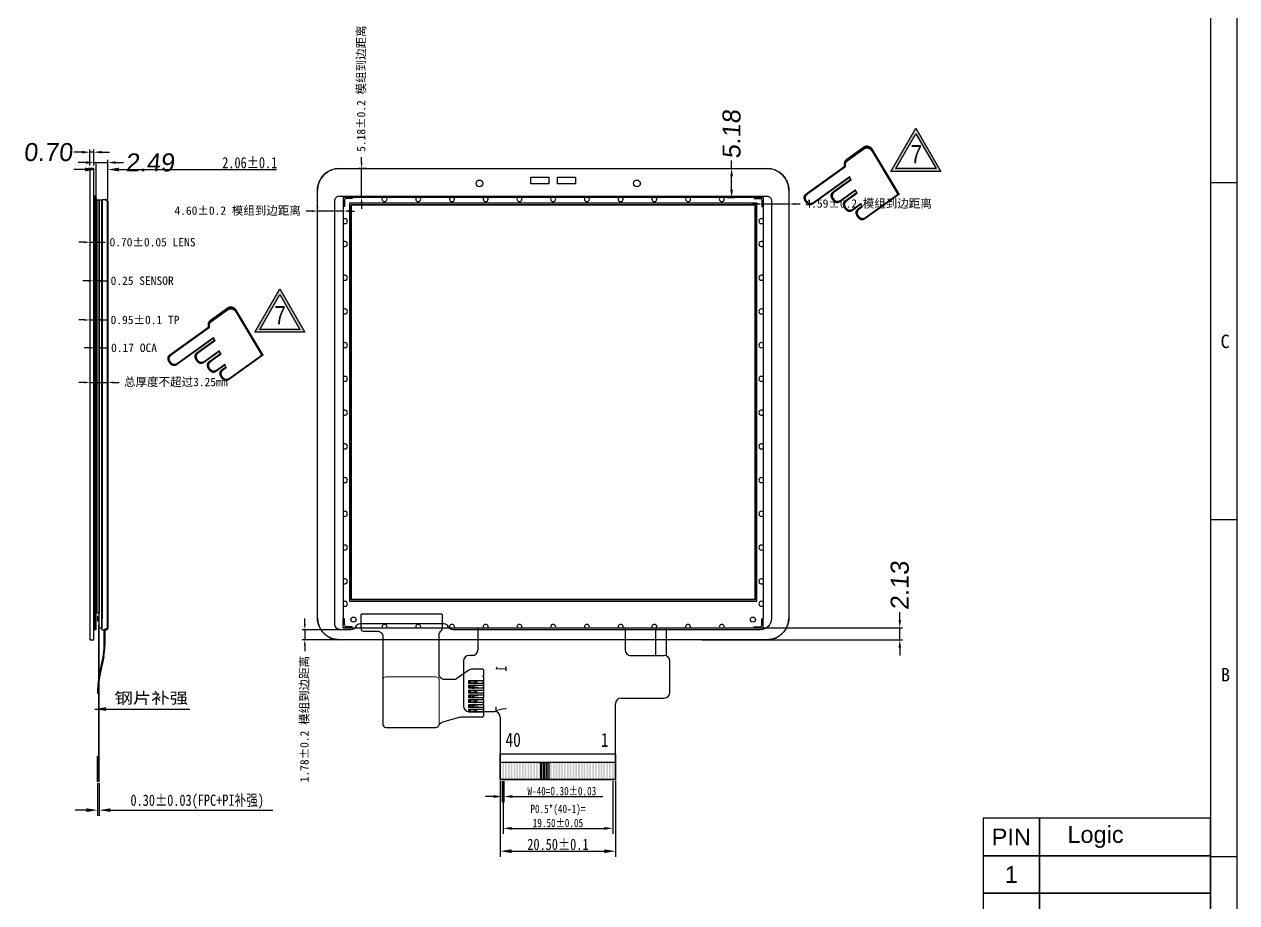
# Model space of a CAD drawing. Extents: x -144 to 4730, y -3845 to 502.
# Drawn here: x 1033.1 to 1248.8, y 147.7 to 303.9 of the extents above; entities that cross this region are included whole.
import ezdxf

# ---------------------------------------------------------------- set-up
doc = ezdxf.new("R2010")
doc.units = 0
doc.header["$LTSCALE"] = 15
doc.header["$MEASUREMENT"] = 0
doc.layers.get('0').update_dxf_attribs({"linetype": 'CONTINUOUS'})
doc.layers.get('Defpoints').update_dxf_attribs({"linetype": 'CONTINUOUS'})
for name, color, linetype in [('02___PRT_ALL_AXES', 7, 'CONTINUOUS'), ('08 DIM', 3, 'CONTINUOUS'), ('Cover lens', 6, 'CONTINUOUS'), ('dim', 3, 'CONTINUOUS'), ('Format', 7, 'CONTINUOUS'), ('FPC', 5, 'CONTINUOUS'), ('下线银浆', 1, 'CONTINUOUS')]:
    doc.layers.add(name, color=color, linetype=linetype)
doc.styles.add('Arial', font='arial.ttf')
doc.styles.get("Standard").update_dxf_attribs({"font": 'txt', "width": 0.8})
doc.styles.add('宋体', font='宋体.ttf')
doc.styles.add('标准', font='arial.ttf', dxfattribs={"oblique": 5})
doc.styles.add('样式 1', font='宋体.ttf', dxfattribs={"width": 0.8, "height": 2.5})
doc.dimstyles.new('MSTD', dxfattribs={"dimtxt": 3.2, "dimasz": 1.4, "dimexe": 0.5, "dimexo": 0.5, "dimgap": 0.5, "dimtad": 0, "dimzin": 1, "dimdsep": 46, "dimtxsty": '标准', "dimcen": 0, "dimclrd": 5, "dimclre": 5, "dimclrt": 3, "dimadec": 1, "dimazin": 2, "dimtfac": 0.5, "dimtmove": 0, "dimatfit": 3, "dimfxl": 0, "dimlwd": -1, "dimarcsym": 0})
doc.dimstyles.new('SL', dxfattribs={"dimtxt": 1.5, "dimasz": 1, "dimexe": 0.5, "dimexo": 0.7, "dimgap": 0.5, "dimtad": 0, "dimzin": 1, "dimdsep": 46, "dimtxsty": 'Standard', "dimcen": 0.09, "dimclrd": 256, "dimclre": 256, "dimclrt": 256, "dimadec": 1, "dimazin": 0, "dimtfac": 1, "dimtmove": 0, "dimatfit": 0, "dimfxl": 0, "dimtolj": 1, "dimtzin": 0, "dimarcsym": 0})
doc.dimstyles.new('研发标准', dxfattribs={"dimtxt": 2, "dimasz": 2, "dimexe": 1, "dimexo": 0.3, "dimgap": 0.2, "dimtad": 1, "dimzin": 1, "dimdsep": 46, "dimtxsty": 'Standard', "dimcen": 0, "dimazin": 2, "dimtp": 0.05, "dimtm": 0.05, "dimtfac": 1, "dimtofl": 0, "dimtmove": 0, "dimatfit": 3, "dimfxl": 0, "dimtolj": 1, "dimtzin": 0, "dimarcsym": 0})

# ---------------------------------------------------------------- blocks, each defined once
blk = doc.blocks.new('*D426')
at = {"color": 0, "lineweight": -2}
for p, q in [((3823.42, -3767.01), (3823.42, -3780.56)), ((3843.92, -3767.01), (3843.92, -3780.56)), ((3825.42, -3779.56), (3841.92, -3779.56))]:
    blk.add_line(p, q, dxfattribs=at)
at = {"color": 0}
for points in [[(3825.42, -3779.23), (3825.42, -3779.9), (3823.42, -3779.56)], [(3841.92, -3779.23), (3841.92, -3779.9), (3843.92, -3779.56)]]:
    blk.add_solid(points, dxfattribs=at)
at = {"layer": 'Defpoints', "color": 0}
for p in [(3823.42, -3766.71), (3843.92, -3766.71), (3843.92, -3779.56)]:
    blk.add_point(p, dxfattribs=at)
at = {"color": 0, "insert": (3833.67, -3778.36), "char_height": 2, "attachment_point": 5}
blk.add_mtext('\\A1;20.50%%p0.1', dxfattribs=at)
blk = doc.blocks.new('*D427')
at = {"color": 0, "lineweight": -2}
for p, q in [((3823.77, -3767.11), (3823.77, -3770.83)), ((3824.07, -3767.11), (3824.07, -3770.83)), ((3822.27, -3769.83), (3820.77, -3769.83)), ((3825.57, -3769.83), (3841.67, -3769.83))]:
    blk.add_line(p, q, dxfattribs=at)
at = {"color": 0}
for points in [[(3822.27, -3769.58), (3822.27, -3770.08), (3823.77, -3769.83)], [(3825.57, -3769.58), (3825.57, -3770.08), (3824.07, -3769.83)]]:
    blk.add_solid(points, dxfattribs=at)
at = {"layer": 'Defpoints', "color": 0}
for p in [(3823.77, -3766.81), (3824.07, -3766.81), (3824.07, -3769.83)]:
    blk.add_point(p, dxfattribs=at)
at = {"color": 0, "insert": (3834.37, -3768.88), "char_height": 1.5, "attachment_point": 5}
blk.add_mtext('\\A1;W-40=0.30%%p0.03', dxfattribs=at)
blk = doc.blocks.new('*D428')
at = {"color": 0, "lineweight": -2}
for p, q in [((3823.92, -3767.11), (3823.92, -3776.5)), ((3843.42, -3767.11), (3843.42, -3776.5)), ((3825.42, -3775.5), (3841.92, -3775.5))]:
    blk.add_line(p, q, dxfattribs=at)
at = {"color": 0}
for points in [[(3825.42, -3775.25), (3825.42, -3775.75), (3823.92, -3775.5)], [(3841.92, -3775.25), (3841.92, -3775.75), (3843.42, -3775.5)]]:
    blk.add_solid(points, dxfattribs=at)
at = {"layer": 'Defpoints', "color": 0}
for p in [(3823.92, -3766.81), (3843.42, -3766.81), (3843.42, -3775.5)]:
    blk.add_point(p, dxfattribs=at)
at = {"color": 0, "insert": (3833.67, -3773.3), "char_height": 1.5, "attachment_point": 5}
blk.add_mtext('\\A1;P0.5*(40-1)=\\P19.50%%p0.05', dxfattribs=at)
blk = doc.blocks.new('*D638')
at = {"layer": 'Defpoints', "color": 0, "lineweight": -3}
for p in [(1083.05, 194.43), (1089.89, 196.21), (1089.89, 194.43)]:
    blk.add_point(p, dxfattribs=at)
at = {"layer": 'dim', "color": 4, "lineweight": -2}
for p, q in [((1083.05, 197.21), (1083.05, 198.21)), ((1089.19, 196.21), (1082.55, 196.21)), ((1089.19, 194.43), (1082.55, 194.43)), ((1083.05, 196.21), (1083.05, 194.43)), ((1083.05, 193.43), (1083.05, 192.43))]:
    blk.add_line(p, q, dxfattribs=at)
for points in [[(1083.22, 197.21), (1082.88, 197.21), (1083.05, 196.21)], [(1082.88, 193.43), (1083.22, 193.43), (1083.05, 194.43)]]:
    blk.add_solid(points, dxfattribs=at)
at = {"layer": 'dim', "color": 4, "lineweight": -2, "insert": (1083.05, 180.32), "char_height": 1.5, "attachment_point": 5, "rotation": 90, "style": '宋体'}
blk.add_mtext('\\A1;1.78%%P0.2 模组到边距离', dxfattribs=at)
blk = doc.blocks.new('*D639')
at = {"layer": 'Defpoints', "color": 0, "lineweight": -3}
for p in [(1164.55, 273.1), (1169.15, 273.1), (1169.15, 271.95)]:
    blk.add_point(p, dxfattribs=at)
at = {"layer": 'dim', "color": 4, "lineweight": -2}
for p, q in [((1163.55, 271.95), (1162.55, 271.95)), ((1164.55, 272.4), (1164.55, 271.45)), ((1164.55, 271.95), (1169.15, 271.95)), ((1169.15, 272.4), (1169.15, 271.45)), ((1170.15, 271.95), (1171.15, 271.95))]:
    blk.add_line(p, q, dxfattribs=at)
for points in [[(1163.55, 272.11), (1163.55, 271.78), (1164.55, 271.95)], [(1170.15, 271.78), (1170.15, 272.11), (1169.15, 271.95)]]:
    blk.add_solid(points, dxfattribs=at)
at = {"layer": 'dim', "color": 4, "lineweight": -2, "insert": (1183.34, 271.95), "char_height": 1.5, "attachment_point": 5, "style": '宋体'}
blk.add_mtext('\\A1;4.59%%P0.2 模组到边距离', dxfattribs=at)
blk = doc.blocks.new('*D640')
at = {"layer": 'Defpoints', "color": 0, "lineweight": -3}
for p in [(1093.15, 278.28), (1094.71, 278.28), (1094.71, 273.1)]:
    blk.add_point(p, dxfattribs=at)
at = {"layer": 'dim', "color": 4, "lineweight": -2}
for p, q in [((1094.01, 278.28), (1092.65, 278.28)), ((1093.15, 279.28), (1093.15, 280.28)), ((1093.15, 273.1), (1093.15, 278.28)), ((1094.01, 273.1), (1092.65, 273.1)), ((1093.15, 272.1), (1093.15, 271.1))]:
    blk.add_line(p, q, dxfattribs=at)
for points in [[(1093.32, 279.28), (1092.98, 279.28), (1093.15, 278.28)], [(1092.98, 272.1), (1093.32, 272.1), (1093.15, 273.1)]]:
    blk.add_solid(points, dxfattribs=at)
at = {"layer": 'dim', "color": 4, "lineweight": -2, "insert": (1093.15, 292.46), "char_height": 1.5, "attachment_point": 5, "rotation": 90, "style": '宋体'}
blk.add_mtext('\\A1;5.18%%P0.2 模组到边距离', dxfattribs=at)
blk = doc.blocks.new('*D643')
at = {"layer": 'Defpoints', "color": 0, "lineweight": -3}
for p in [(1085.3, 270.69), (1085.3, 270.69), (1089.89, 270.69)]:
    blk.add_point(p, dxfattribs=at)
at = {"layer": 'dim', "color": 4, "lineweight": -2}
for p, q in [((1084.3, 270.69), (1083.3, 270.69)), ((1085.3, 271.39), (1085.3, 271.19)), ((1089.89, 270.69), (1085.3, 270.69)), ((1089.89, 271.39), (1089.89, 271.19)), ((1090.89, 270.69), (1091.89, 270.69))]:
    blk.add_line(p, q, dxfattribs=at)
for points in [[(1084.3, 270.86), (1084.3, 270.52), (1085.3, 270.69)], [(1090.89, 270.52), (1090.89, 270.86), (1089.89, 270.69)]]:
    blk.add_solid(points, dxfattribs=at)
at = {"layer": 'dim', "color": 4, "lineweight": -2, "insert": (1071.1, 270.69), "char_height": 1.5, "attachment_point": 5, "style": '宋体'}
blk.add_mtext('\\A1;4.60%%P0.2 模组到边距离', dxfattribs=at)
blk = doc.blocks.new('*D644')
at = {"layer": 'Defpoints', "color": 0, "lineweight": -3}
for p in [(1044.83, 265.24), (1045.53, 265.24), (1045.53, 265.14)]:
    blk.add_point(p, dxfattribs=at)
at = {"layer": 'dim', "color": 4, "lineweight": -2}
for p, q in [((1043.83, 265.14), (1042.83, 265.14)), ((1044.83, 265.14), (1045.53, 265.14)), ((1044.83, 264.54), (1044.83, 264.64)), ((1045.53, 264.54), (1045.53, 264.64)), ((1046.53, 265.14), (1047.53, 265.14))]:
    blk.add_line(p, q, dxfattribs=at)
for points in [[(1043.83, 265.31), (1043.83, 264.97), (1044.83, 265.14)], [(1046.53, 264.97), (1046.53, 265.31), (1045.53, 265.14)]]:
    blk.add_solid(points, dxfattribs=at)
at = {"layer": 'dim', "color": 4, "lineweight": -2, "insert": (1055.96, 265.14), "char_height": 1.5, "attachment_point": 5, "style": '宋体'}
blk.add_mtext('\\A1;0.70%%P0.05 LENS', dxfattribs=at)
blk = doc.blocks.new('*D645')
at = {"layer": 'Defpoints', "color": 0, "lineweight": -3}
for p in [(1045.53, 262.55), (1045.78, 262.55), (1045.78, 258.29)]:
    blk.add_point(p, dxfattribs=at)
at = {"layer": 'dim', "color": 4, "lineweight": -2}
for p, q in [((1045.53, 261.85), (1045.53, 257.79)), ((1045.78, 261.85), (1045.78, 257.79)), ((1044.53, 258.29), (1043.53, 258.29)), ((1045.53, 258.29), (1045.78, 258.29)), ((1046.78, 258.29), (1047.78, 258.29))]:
    blk.add_line(p, q, dxfattribs=at)
for points in [[(1044.53, 258.46), (1044.53, 258.13), (1045.53, 258.29)], [(1046.78, 258.13), (1046.78, 258.46), (1045.78, 258.29)]]:
    blk.add_solid(points, dxfattribs=at)
at = {"layer": 'dim', "color": 4, "lineweight": -2, "insert": (1054.11, 258.29), "char_height": 1.5, "attachment_point": 5, "style": '宋体'}
blk.add_mtext('\\A1;0.25 SENSOR', dxfattribs=at)
blk = doc.blocks.new('*D646')
at = {"layer": 'Defpoints', "color": 0, "lineweight": -3}
for p in [(1044.83, 251.24), (1045.78, 251.32), (1045.78, 251.24)]:
    blk.add_point(p, dxfattribs=at)
at = {"layer": 'dim', "color": 4, "lineweight": -2}
for p, q in [((1043.83, 251.32), (1042.83, 251.32)), ((1044.83, 251.94), (1044.83, 251.82)), ((1044.83, 251.32), (1045.78, 251.32)), ((1045.78, 251.94), (1045.78, 251.82)), ((1046.78, 251.32), (1047.78, 251.32))]:
    blk.add_line(p, q, dxfattribs=at)
for points in [[(1043.83, 251.48), (1043.83, 251.15), (1044.83, 251.32)], [(1046.78, 251.15), (1046.78, 251.48), (1045.78, 251.32)]]:
    blk.add_solid(points, dxfattribs=at)
at = {"layer": 'dim', "color": 4, "lineweight": -2, "insert": (1054.62, 251.32), "char_height": 1.5, "attachment_point": 5, "style": '宋体'}
blk.add_mtext('\\A1;0.95%%P0.1 TP', dxfattribs=at)
blk = doc.blocks.new('*D647')
at = {"color": 0, "lineweight": -2}
for p, q in [((1045.95, 272.8), (1045.95, 279.08)), ((1048.01, 272.75), (1048.01, 279.08)), ((1043.95, 278.08), (1041.95, 278.08)), ((1050.01, 278.08), (1077.99, 278.08))]:
    blk.add_line(p, q, dxfattribs=at)
for points in [[(1043.95, 278.41), (1043.95, 277.74), (1045.95, 278.08)], [(1050.01, 277.74), (1050.01, 278.41), (1048.01, 278.08)]]:
    blk.add_solid(points, dxfattribs=at)
at = {"layer": 'Defpoints', "color": 0, "lineweight": -3}
for p in [(1048.01, 278.08), (1045.95, 272.5), (1048.01, 272.45)]:
    blk.add_point(p, dxfattribs=at)
at = {"color": 0, "lineweight": -2, "insert": (1073.25, 279.28), "char_height": 2, "attachment_point": 5}
blk.add_mtext('\\A1;2.06%%P0.1', dxfattribs=at)
blk = doc.blocks.new('FFFS')
at = {"layer": '下线银浆', "color": 0, "flags": 128}
for points in [[(10560.55, -3100.78), (10560.68, -3100.78), (10560.68, -3027.95), (10560.55, -3027.95)], [(10561.08, -3027.8), (10561.08, -3101.28), (10560.68, -3101.28), (10560.68, -3027.8)], [(10561.48, -3027.8), (10561.48, -3103.98), (10561.08, -3103.98), (10561.08, -3027.8)], [(10561.48, -3100.78), (10561.61, -3100.78), (10561.61, -3027.95), (10561.48, -3027.95)], [(10561.08, -3101.86), (10560.78, -3101.86), (10560.78, -3102.66), (10561.08, -3102.66)]]:
    blk.add_lwpolyline(points, close=True, dxfattribs=at)
blk = doc.blocks.new('*D648')
at = {"color": 0, "lineweight": -2}
for p, q in [((1046.18, 168.91), (1046.18, 163.13)), ((1046.48, 168.91), (1046.48, 163.13)), ((1044.18, 164.13), (1042.18, 164.13)), ((1048.48, 164.13), (1050.48, 164.13)), ((1050.48, 164.13), (1077.33, 164.13))]:
    blk.add_line(p, q, dxfattribs=at)
for points in [[(1044.18, 164.46), (1044.18, 163.8), (1046.18, 164.13)], [(1048.48, 163.8), (1048.48, 164.46), (1046.48, 164.13)]]:
    blk.add_solid(points, dxfattribs=at)
at = {"layer": 'Defpoints', "color": 0, "lineweight": -3}
for p in [(1046.18, 169.21), (1046.48, 169.21), (1046.48, 164.13)]:
    blk.add_point(p, dxfattribs=at)
at = {"color": 0, "lineweight": -2, "insert": (1063.91, 165.63), "char_height": 2, "attachment_point": 5}
blk.add_mtext('\\A1;0.30%%p0.03(FPC+PI补强)', dxfattribs=at)
blk = doc.blocks.new('*D649')
at = {"layer": 'Defpoints', "color": 0, "lineweight": -3}
for p in [(1045.78, 247.35), (1045.95, 247.35), (1045.95, 246.36)]:
    blk.add_point(p, dxfattribs=at)
at = {"layer": 'dim', "color": 4, "lineweight": -2}
for p, q in [((1044.78, 246.36), (1043.78, 246.36)), ((1045.78, 246.65), (1045.78, 245.86)), ((1045.78, 246.36), (1045.95, 246.36)), ((1045.95, 246.65), (1045.95, 245.86)), ((1046.95, 246.36), (1047.95, 246.36))]:
    blk.add_line(p, q, dxfattribs=at)
for points in [[(1044.78, 246.52), (1044.78, 246.19), (1045.78, 246.36)], [(1046.95, 246.19), (1046.95, 246.52), (1045.95, 246.36)]]:
    blk.add_solid(points, dxfattribs=at)
at = {"layer": 'dim', "color": 4, "lineweight": -2, "insert": (1052.67, 246.36), "char_height": 1.5, "attachment_point": 5, "style": '宋体'}
blk.add_mtext('\\A1;0.17 OCA', dxfattribs=at)
blk = doc.blocks.new('*D650')
at = {"layer": 'Defpoints', "color": 0, "lineweight": -3}
for p in [(1044.83, 241.07), (1048.01, 241.07), (1048.01, 240.2)]:
    blk.add_point(p, dxfattribs=at)
at = {"layer": 'dim', "color": 1, "lineweight": -2}
for p, q in [((1043.83, 240.2), (1042.83, 240.2)), ((1044.83, 240.37), (1044.83, 239.7)), ((1044.83, 240.2), (1048.01, 240.2)), ((1048.01, 240.37), (1048.01, 239.7)), ((1049.01, 240.2), (1050.01, 240.2))]:
    blk.add_line(p, q, dxfattribs=at)
for points in [[(1043.83, 240.37), (1043.83, 240.03), (1044.83, 240.2)], [(1049.01, 240.03), (1049.01, 240.37), (1048.01, 240.2)]]:
    blk.add_solid(points, dxfattribs=at)
at = {"layer": 'dim', "color": 1, "lineweight": -2, "insert": (1060.09, 240.2), "char_height": 1.5, "attachment_point": 5, "style": '宋体'}
blk.add_mtext('总厚度不超过3.25mm', dxfattribs=at)
blk = doc.blocks.new('*D651')
at = {"layer": 'Defpoints', "color": 0, "lineweight": -3}
for p in [(1157.68, 278.28), (1158.97, 278.28), (1157.72, 273.1)]:
    blk.add_point(p, dxfattribs=at)
at = {"layer": 'dim', "color": 5, "lineweight": -2}
for p, q in [((1158.18, 278.28), (1159.47, 278.28)), ((1158.22, 273.1), (1159.47, 273.1))]:
    blk.add_line(p, q, dxfattribs=at)
at = {"layer": 'dim', "color": 5}
for p, q in [((1158.97, 278.28), (1158.97, 279.68)), ((1158.97, 274.5), (1158.97, 276.88))]:
    blk.add_line(p, q, dxfattribs=at)
for points in [[(1158.73, 276.88), (1159.2, 276.88), (1158.97, 278.28)], [(1159.2, 274.5), (1158.73, 274.5), (1158.97, 273.1)]]:
    blk.add_solid(points, dxfattribs=at)
at = {"layer": 'dim', "color": 3, "lineweight": -2, "insert": (1158.97, 284.34), "char_height": 3.2, "attachment_point": 5, "rotation": 90, "style": '标准'}
blk.add_mtext('5.18', dxfattribs=at)
blk = doc.blocks.new('*D652')
at = {"layer": 'Defpoints', "color": 0, "lineweight": -3}
for p in [(1152.79, 196.56), (1188.89, 196.56), (1153.17, 194.43)]:
    blk.add_point(p, dxfattribs=at)
at = {"layer": 'dim', "color": 5}
for p, q in [((1188.89, 197.96), (1188.89, 199.36)), ((1188.89, 194.43), (1188.89, 196.56)), ((1188.89, 193.03), (1188.89, 191.63))]:
    blk.add_line(p, q, dxfattribs=at)
at = {"layer": 'dim', "color": 5, "lineweight": -2}
for p, q in [((1153.29, 196.56), (1189.39, 196.56)), ((1153.67, 194.43), (1189.39, 194.43))]:
    blk.add_line(p, q, dxfattribs=at)
at = {"layer": 'dim', "color": 5}
for points in [[(1189.12, 197.96), (1188.66, 197.96), (1188.89, 196.56)], [(1188.66, 193.03), (1189.12, 193.03), (1188.89, 194.43)]]:
    blk.add_solid(points, dxfattribs=at)
at = {"layer": 'dim', "color": 3, "lineweight": -2, "insert": (1188.89, 204.05), "char_height": 3.2, "attachment_point": 5, "rotation": 90, "style": '标准'}
blk.add_mtext('2.13', dxfattribs=at)
blk = doc.blocks.new('*D653')
at = {"layer": 'Defpoints', "color": 0, "lineweight": -3}
for p in [(1044.83, 281.16), (1044.83, 278.28), (1045.53, 278.28)]:
    blk.add_point(p, dxfattribs=at)
at = {"layer": 'dim', "color": 5}
for p, q in [((1043.43, 281.16), (1042.03, 281.16)), ((1045.53, 281.16), (1044.83, 281.16)), ((1046.93, 281.16), (1048.33, 281.16))]:
    blk.add_line(p, q, dxfattribs=at)
at = {"layer": 'dim', "color": 5, "lineweight": -2}
for p, q in [((1044.83, 278.78), (1044.83, 281.66)), ((1045.53, 278.78), (1045.53, 281.66))]:
    blk.add_line(p, q, dxfattribs=at)
at = {"layer": 'dim', "color": 5}
for points in [[(1043.43, 281.39), (1043.43, 280.92), (1044.83, 281.16)], [(1046.93, 280.92), (1046.93, 281.39), (1045.53, 281.16)]]:
    blk.add_solid(points, dxfattribs=at)
at = {"layer": 'dim', "color": 3, "lineweight": -2, "insert": (1037.38, 281.16), "char_height": 3.2, "attachment_point": 5, "style": '标准'}
blk.add_mtext('0.70', dxfattribs=at)
blk = doc.blocks.new('*D654')
at = {"layer": 'Defpoints', "color": 0, "lineweight": -3}
for p in [(1045.53, 278.28), (1048.01, 279.32), (1048.01, 272.45)]:
    blk.add_point(p, dxfattribs=at)
at = {"layer": 'dim', "color": 5}
for p, q in [((1044.13, 279.32), (1042.73, 279.32)), ((1045.53, 279.32), (1048.01, 279.32)), ((1049.41, 279.32), (1050.81, 279.32))]:
    blk.add_line(p, q, dxfattribs=at)
at = {"layer": 'dim', "color": 5, "lineweight": -2}
for p, q in [((1045.53, 278.78), (1045.53, 279.82)), ((1048.01, 272.95), (1048.01, 279.82))]:
    blk.add_line(p, q, dxfattribs=at)
at = {"layer": 'dim', "color": 5}
for points in [[(1044.13, 279.55), (1044.13, 279.08), (1045.53, 279.32)], [(1049.41, 279.08), (1049.41, 279.55), (1048.01, 279.32)]]:
    blk.add_solid(points, dxfattribs=at)
at = {"layer": 'dim', "color": 3, "lineweight": -2, "insert": (1055.5, 279.32), "char_height": 3.2, "attachment_point": 5, "style": '标准'}
blk.add_mtext('2.49', dxfattribs=at)
blk = doc.blocks.new('0')
h = blk.add_hatch(color=256)
h.paths.add_polyline_path([(2484.169, -337.268), (2484.169, -334.268), (2484.469, -334.268), (2484.469, -337.268)])
h.paths.add_polyline_path([(2483.669, -337.268), (2483.669, -334.268), (2483.969, -334.268), (2483.969, -337.268)])
h.paths.add_polyline_path([(2483.169, -337.268), (2483.169, -334.268), (2483.469, -334.268), (2483.469, -337.268)])
h.paths.add_polyline_path([(2482.669, -337.268), (2482.669, -334.268), (2482.969, -334.268), (2482.969, -337.268)])
h.paths.add_polyline_path([(2482.169, -337.268), (2482.169, -334.268), (2482.469, -334.268), (2482.469, -337.268)])
h.paths.add_polyline_path([(2481.669, -337.268), (2481.669, -334.268), (2481.969, -334.268), (2481.969, -337.268)])
h.paths.add_polyline_path([(2481.169, -337.268), (2481.169, -334.268), (2481.469, -334.268), (2481.469, -337.268)])
h.paths.add_polyline_path([(2480.669, -337.268), (2480.669, -334.268), (2480.969, -334.268), (2480.969, -337.268)])
h.paths.add_polyline_path([(2480.169, -337.268), (2480.169, -334.268), (2480.469, -334.268), (2480.469, -337.268)])
h.paths.add_polyline_path([(2479.669, -337.268), (2479.669, -334.268), (2479.969, -334.268), (2479.969, -337.268)])
h.paths.add_polyline_path([(2479.169, -337.268), (2479.169, -334.268), (2479.469, -334.268), (2479.469, -337.268)])
h.paths.add_polyline_path([(2478.669, -337.268), (2478.669, -334.268), (2478.969, -334.268), (2478.969, -337.268)])
h.paths.add_polyline_path([(2478.169, -337.268), (2478.169, -334.268), (2478.469, -334.268), (2478.469, -337.268)])
h.paths.add_polyline_path([(2477.669, -337.268), (2477.669, -334.268), (2477.969, -334.268), (2477.969, -337.268)])
h.paths.add_polyline_path([(2477.169, -337.268), (2477.169, -334.268), (2477.469, -334.268), (2477.469, -337.268)])
h.paths.add_polyline_path([(2476.669, -337.268), (2476.669, -334.268), (2476.969, -334.268), (2476.969, -337.268)])
h.paths.add_polyline_path([(2476.169, -337.268), (2476.169, -334.268), (2476.469, -334.268), (2476.469, -337.268)])
h.paths.add_polyline_path([(2475.669, -337.268), (2475.669, -334.268), (2475.969, -334.268), (2475.969, -337.268)])
h.paths.add_polyline_path([(2475.169, -337.268), (2475.169, -334.268), (2475.469, -334.268), (2475.469, -337.268)])
h.paths.add_polyline_path([(2474.669, -337.268), (2474.669, -334.268), (2474.969, -334.268), (2474.969, -337.268)])
h.paths.add_polyline_path([(2474.169, -337.268), (2474.169, -334.268), (2474.469, -334.268), (2474.469, -337.268)])
h.paths.add_polyline_path([(2473.669, -337.268), (2473.669, -334.268), (2473.969, -334.268), (2473.969, -337.268)])
h.paths.add_polyline_path([(2473.169, -337.268), (2473.169, -334.268), (2473.469, -334.268), (2473.469, -337.268)])
h.paths.add_polyline_path([(2472.669, -337.268), (2472.669, -334.268), (2472.969, -334.268), (2472.969, -337.268)])
h.paths.add_polyline_path([(2472.169, -337.268), (2472.169, -334.268), (2472.469, -334.268), (2472.469, -337.268)])
h.paths.add_polyline_path([(2471.669, -337.268), (2471.669, -334.268), (2471.969, -334.268), (2471.969, -337.268)])
h.paths.add_polyline_path([(2471.169, -337.268), (2471.169, -334.268), (2471.469, -334.268), (2471.469, -337.268)])
h.paths.add_polyline_path([(2470.669, -337.268), (2470.669, -334.268), (2470.969, -334.268), (2470.969, -337.268)])
h.paths.add_polyline_path([(2470.169, -337.268), (2470.169, -334.268), (2470.469, -334.268), (2470.469, -337.268)])
h.paths.add_polyline_path([(2469.669, -337.268), (2469.669, -334.268), (2469.969, -334.268), (2469.969, -337.268)])
h.paths.add_polyline_path([(2469.169, -337.268), (2469.169, -334.268), (2469.469, -334.268), (2469.469, -337.268)])
h.paths.add_polyline_path([(2468.669, -337.268), (2468.669, -334.268), (2468.969, -334.268), (2468.969, -337.268)])
h.paths.add_polyline_path([(2468.169, -337.268), (2468.169, -334.268), (2468.469, -334.268), (2468.469, -337.268)])
h.paths.add_polyline_path([(2467.669, -337.268), (2467.669, -334.268), (2467.969, -334.268), (2467.969, -337.268)])
h.paths.add_polyline_path([(2467.169, -337.268), (2467.169, -334.268), (2467.469, -334.268), (2467.469, -337.268)])
h.paths.add_polyline_path([(2466.669, -337.268), (2466.669, -334.268), (2466.969, -334.268), (2466.969, -337.268)])
h.paths.add_polyline_path([(2466.169, -337.268), (2466.169, -334.268), (2466.469, -334.268), (2466.469, -337.268)])
h.paths.add_polyline_path([(2465.669, -337.268), (2465.669, -334.268), (2465.969, -334.268), (2465.969, -337.268)])
h.paths.add_polyline_path([(2465.169, -337.268), (2465.169, -334.268), (2465.469, -334.268), (2465.469, -337.268)])
h.paths.add_polyline_path([(2464.669, -337.268), (2464.669, -334.268), (2464.969, -334.268), (2464.969, -337.268)])
for p, q in [((2437.991, -233.741), (2436.391, -233.741)), ((2436.391, -233.741), (2436.391, -235.341)), ((2436.591, -234.241), (2436.591, -235.341)), ((2437.991, -233.941), (2436.891, -233.941)), ((2437.991, -233.741), (2437.991, -233.941)), ((2436.591, -235.341), (2436.391, -235.341)), ((2436.391, -235.341), (2436.391, -308.681)), ((2436.591, -308.681), (2436.391, -308.681)), ((2436.391, -310.281), (2436.391, -308.681)), ((2437.991, -310.281), (2436.391, -310.281)), ((2436.591, -309.781), (2436.591, -308.681)), ((2437.991, -310.081), (2436.891, -310.081)), ((2437.991, -310.281), (2437.991, -310.081)), ((2457.777, -316.21), (2457.777, -324.159)), ((2459.561, -315.21), (2458.777, -315.21)), ((2459.155, -325.159), (2463.319, -325.159)), ((2484.819, -337.081), (2484.819, -323.782)), ((2484.819, -337.081), (2484.819, -323.782)), ((2464.319, -326.159), (2464.319, -337.081)), ((2484.819, -334.268), (2464.319, -334.268)), ((2471.169, -334.268), (2471.469, -334.268)), ((2471.469, -334.268), (2471.469, -337.268)), ((2471.669, -334.268), (2471.969, -334.268)), ((2471.669, -337.268), (2471.669, -334.268)), ((2471.969, -334.268), (2471.969, -337.268)), ((2472.169, -334.268), (2472.469, -334.268)), ((2472.169, -337.268), (2472.169, -334.268)), ((2472.469, -334.268), (2472.469, -337.268)), ((2472.669, -334.268), (2472.969, -334.268)), ((2472.669, -337.268), (2472.669, -334.268)), ((2472.969, -334.268), (2472.969, -337.268)), ((2464.519, -337.281), (2484.619, -337.281)), ((2464.519, -337.281), (2484.619, -337.281))]:
    blk.add_line(p, q)
at = {"color": 0}
for p, q in [((2509.451, -233.741), (2437.991, -233.741)), ((2509.451, -233.741), (2511.051, -233.741)), ((2509.451, -233.741), (2509.451, -233.941)), ((2509.451, -233.941), (2510.551, -233.941)), ((2510.851, -234.241), (2510.851, -235.341)), ((2511.051, -233.741), (2511.051, -235.341)), ((2510.851, -235.341), (2511.051, -235.341)), ((2511.051, -235.341), (2511.051, -308.681)), ((2436.391, -310.281), (2511.051, -310.281)), ((2437.991, -310.281), (2509.451, -310.281)), ((2460.347, -310.281), (2460.347, -314.21)), ((2486.538, -310.281), (2486.538, -314.21)), ((2491.951, -310.241), (2491.951, -315.21)), ((2493.851, -310.241), (2493.851, -315.219)), ((2509.451, -310.081), (2510.551, -310.081)), ((2509.451, -310.281), (2509.451, -310.081)), ((2509.451, -310.281), (2511.051, -310.281)), ((2510.851, -308.681), (2511.051, -308.681)), ((2510.851, -309.781), (2510.851, -308.681)), ((2511.051, -310.281), (2511.051, -308.681)), ((2487.378, -315.21), (2493.483, -315.21)), ((2494.483, -321.782), (2494.483, -316.21)), ((2485.819, -322.782), (2493.483, -322.782))]:
    blk.add_line(p, q, dxfattribs=at)
at = {"linetype": 'Continuous'}
blk.add_lwpolyline([(2464.319, -332.681), (2484.819, -332.681), (2484.819, -337.281), (2464.319, -337.281)], close=True, dxfattribs=at)
blk.add_circle((2438.191, -308.829), 0.45)
at = {"color": 0}
blk.add_circle((2509.251, -308.829), 0.45, dxfattribs=at)
for centre, radius, start, end in [((2436.891, -234.241), 0.3, 90, 180), ((2443.721, -234.031), 0.45, 139.87597, 40.12403), ((2449.721, -234.031), 0.45, 139.87597, 40.12403), ((2455.721, -234.031), 0.45, 139.87597, 40.12403), ((2436.681, -237.941), 0.45, 229.87597, 130.12403), ((2436.681, -242.011), 0.45, 229.87597, 130.12403), ((2436.681, -248.011), 0.45, 229.87597, 130.12403), ((2436.681, -254.011), 0.45, 229.87597, 130.12403), ((2436.681, -260.011), 0.45, 229.87597, 130.12403), ((2436.681, -266.011), 0.45, 229.87597, 130.12403), ((2436.681, -272.011), 0.45, 229.87597, 130.12403), ((2436.681, -278.011), 0.45, 229.87597, 130.12403), ((2436.681, -284.011), 0.45, 229.87597, 130.12403), ((2436.681, -290.011), 0.45, 229.87597, 130.12403), ((2436.681, -296.011), 0.45, 229.87597, 130.12403), ((2436.681, -302.011), 0.45, 229.87597, 130.12403), ((2436.681, -306.011), 0.45, 229.87597, 130.12403), ((2436.891, -309.781), 0.3, 180, 270), ((2443.721, -310.131), 0.45, 340.52878, 199.47122), ((2449.721, -310.131), 0.45, 340.52878, 199.47122), ((2455.721, -310.131), 0.45, 340.52878, 199.47122), ((2458.777, -316.21), 1, 90, 180), ((2458.777, -324.159), 1, 180, 270), ((2463.319, -326.159), 1, 0, 90), ((2464.519, -337.081), 0.2, 180, 270), ((2484.619, -337.081), 0.2, 270, 360)]:
    blk.add_arc(centre, radius, start, end)
for centre, radius, start, end in [((2461.721, -234.031), 0.45, 139.87597, 40.12403), ((2467.721, -234.031), 0.45, 139.87597, 40.12403), ((2473.721, -234.031), 0.45, 139.87597, 40.12403), ((2479.721, -234.031), 0.45, 139.87597, 40.12403), ((2485.721, -234.031), 0.45, 139.87597, 40.12403), ((2491.721, -234.031), 0.45, 139.87597, 40.12403), ((2497.721, -234.031), 0.45, 139.87597, 40.12403), ((2503.721, -234.031), 0.45, 139.87597, 40.12403), ((2510.551, -234.241), 0.3, 0, 90), ((2510.761, -237.941), 0.45, 49.87597, 310.12403), ((2510.761, -242.011), 0.45, 49.87597, 310.12403), ((2510.761, -248.011), 0.45, 49.87597, 310.12403), ((2510.761, -254.011), 0.45, 49.87597, 310.12403), ((2510.761, -260.011), 0.45, 49.87597, 310.12403), ((2510.761, -266.011), 0.45, 49.87597, 310.12403), ((2510.761, -272.011), 0.45, 49.87597, 310.12403), ((2510.761, -278.011), 0.45, 49.87597, 310.12403), ((2510.761, -284.011), 0.45, 49.87597, 310.12403), ((2510.761, -290.011), 0.45, 49.87597, 310.12403), ((2510.761, -296.011), 0.45, 49.87597, 310.12403), ((2510.761, -302.011), 0.45, 49.87597, 310.12403), ((2510.761, -306.011), 0.45, 49.87597, 310.12403), ((2461.721, -310.131), 0.45, 340.52878, 199.47122), ((2467.721, -310.131), 0.45, 340.52878, 199.47122), ((2473.721, -310.131), 0.45, 340.52878, 199.47122), ((2479.721, -310.131), 0.45, 340.52878, 199.47122), ((2485.721, -310.131), 0.45, 340.52878, 199.47122), ((2491.721, -310.131), 0.45, 340.52878, 199.47122), ((2497.721, -310.131), 0.45, 340.52878, 199.47122), ((2503.721, -310.131), 0.45, 340.52878, 199.47122), ((2510.551, -309.781), 0.3, 270, 0), ((2459.347, -314.21), 1, 270, 0), ((2487.538, -314.21), 1, 180, 270), ((2493.483, -316.21), 1, 0, 90), ((2494.351, -315.219), 0.5, 180, 187.18878), ((2485.819, -323.782), 1, 90, 180), ((2493.483, -321.782), 1, 270, 0)]:
    blk.add_arc(centre, radius, start, end, dxfattribs=at)
at = {"layer": 'FPC', "color": 0}
for p, q in [((2491.951, -310.281), (2491.951, -315.21)), ((2493.851, -310.281), (2493.851, -315.219))]:
    blk.add_line(p, q, dxfattribs=at)
at = {"char_height": 2.5, "attachment_point": 3}
for s, insert, width in [('{\\fSimSun|b0|i0|c0|p2;40}', (2467.967, -328.93), 4.22489), ('{\\fSimSun|b0|i0|c0|p2;1}', (2483.576, -328.968), 1.64084)]:
    blk.add_mtext(s, dxfattribs=dict(at, insert=insert, width=width))
dim = blk.add_linear_dim(base=(2464.969, -340.286), p1=(2464.669, -337.268), p2=(2464.969, -337.268), text='W-40=<>%%p0.03', dimstyle='研发标准', override={"dimtxt": 1.5, "dimasz": 1.5})
dim.commit()
dim.dimension.update_dxf_attribs({"geometry": '*D427', "text_midpoint": (2475.269, -339.336), "insert": (-1359.103, 3429.545)})
dim = blk.add_linear_dim(base=(2484.819, -350.017), p1=(2464.319, -337.168), p2=(2484.819, -337.168), text='<>%%p0.1', dimstyle='研发标准')
dim.commit()
dim.dimension.update_dxf_attribs({"geometry": '*D426', "text_midpoint": (2474.569, -348.817), "insert": (-1359.103, 3429.545)})
dim = blk.add_linear_dim(base=(2484.319, -345.953), p1=(2464.819, -337.268), p2=(2484.319, -337.268), text='P0.5*(40-1)=\\X<>%%p0.05', dimstyle='研发标准', override={"dimtxt": 1.5, "dimasz": 1.5})
dim.commit()
dim.dimension.update_dxf_attribs({"geometry": '*D428', "text_midpoint": (2474.569, -345.953), "dimtype": 128, "insert": (-1359.103, 3429.545)})

msp = doc.modelspace()

# ---------------------------------------------------------------- hatches: boundary and pattern name
at = {"layer": 'dim'}
h = msp.add_hatch(color=1, dxfattribs=at)
h.paths.add_polyline_path([(1195.34, 278.254), (1188.184, 278.254), (1191.762, 284.452)], flags=16)
h.paths.add_polyline_path([(1196.206, 277.754), (1187.318, 277.754), (1191.762, 285.452)])
h = msp.add_hatch(color=1, dxfattribs=at)
h.paths.add_polyline_path([(1082.181, 249.645), (1075.025, 249.645), (1078.603, 255.842)], flags=16)
h.paths.add_polyline_path([(1083.047, 249.145), (1074.159, 249.145), (1078.603, 256.842)])

# ---------------------------------------------------------------- linework, layer by layer
at = {"color": 7, "linetype": 'Continuous'}
for p, q in [((1089.22, 278.285), (1165.22, 278.285)), ((1085.295, 198.36), (1085.295, 274.36)), ((1169.145, 274.36), (1169.145, 198.36)), ((1165.22, 194.435), (1089.22, 194.435))]:
    msp.add_line(p, q, dxfattribs=at)
at = {"color": 6, "linetype": 'Continuous'}
for p, q in [((1123.27, 276.715), (1126.47, 276.715)), ((1123.27, 275.505), (1123.27, 276.715)), ((1126.47, 276.715), (1126.47, 275.505)), ((1127.97, 275.505), (1127.97, 276.715)), ((1127.97, 276.715), (1131.17, 276.715)), ((1131.17, 276.715), (1131.17, 275.505)), ((1126.47, 275.505), (1123.27, 275.505)), ((1131.17, 275.505), (1127.97, 275.505))]:
    msp.add_line(p, q, dxfattribs=at)
for p, q in [((1047.015, 272.752), (1047.015, 198.768)), ((1047.015, 272.752), (1047.525, 272.752)), ((1047.715, 272.752), (1047.525, 272.752)), ((1047.525, 272.752), (1047.525, 272.602)), ((1047.715, 272.602), (1047.525, 272.602)), ((1047.865, 272.452), (1047.865, 196.516)), ((1048.015, 272.452), (1048.015, 196.516)), ((1047.015, 198.766), (1046.935, 197.766)), ((1046.935, 197.766), (1046.935, 196.216)), ((1047.445, 196.366), (1047.715, 196.366)), ((1047.445, 196.366), (1047.445, 196.216)), ((1046.935, 196.216), (1047.445, 196.216)), ((1047.345, 193.377), (1047.345, 196.216)), ((1047.345, 196.216), (1047.465, 196.216)), ((1047.445, 196.216), (1047.715, 196.216)), ((1047.465, 196.216), (1047.465, 193.377)), ((1046.433, 187.859), (1047.147, 191.399)), ((1047.267, 191.399), (1046.553, 187.859)), ((1046.235, 184.879), (1046.235, 185.88)), ((1046.355, 185.88), (1046.355, 184.879)), ((1046.355, 184.879), (1046.235, 184.879))]:
    msp.add_line(p, q)
at = {"color": 7, "linetype": 'Continuous', "flags": 128}
msp.add_lwpolyline([(1089.22, 194.435, -0.4142136), (1085.295, 198.36), (1085.295, 274.36, -0.4142136), (1089.22, 278.285), (1165.22, 278.285, -0.4142136), (1169.145, 274.36), (1169.145, 198.36, -0.4142136), (1165.22, 194.435)], format="xyb", close=True, dxfattribs=at)
at = {"color": 6, "linetype": 'Continuous', "flags": 128}
for points in [[(1126.47, 275.505), (1123.27, 275.505), (1123.27, 276.715), (1126.47, 276.715)], [(1127.97, 276.715), (1131.17, 276.715), (1131.17, 275.505), (1127.97, 275.505)]]:
    msp.add_lwpolyline(points, close=True, dxfattribs=at)
at = {"color": 2, "linetype": 'Continuous', "flags": 128}
msp.add_lwpolyline([(1163.45, 272.1), (1090.994, 272.1), (1090.994, 201.324), (1163.45, 201.324)], close=True, dxfattribs=at)
at = {"color": 7, "linetype": 'Continuous', "flags": 128}
msp.add_lwpolyline([(1163.15, 201.62), (1091.29, 201.62), (1091.29, 271.8), (1163.15, 271.8)], close=True, dxfattribs=at)
at = {"linetype": 'Continuous'}
for points in [[(1163.15, 271.8), (1091.294, 271.8), (1091.294, 201.624), (1163.15, 201.624)], [(1113.15, 187.126), (1112.463, 187.126), (1112.463, 186.706), (1113.15, 186.706), (1112.463, 186.706), (1112.463, 187.126)], [(1113.15, 187.126), (1112.463, 187.126), (1112.463, 186.706), (1113.15, 186.706), (1112.463, 186.706), (1112.463, 187.126)], [(1112.75, 186.276), (1112.463, 186.276), (1112.463, 185.856), (1112.75, 185.856), (1112.463, 185.856), (1112.463, 186.276)], [(1112.75, 186.276), (1112.463, 186.276), (1112.463, 185.856), (1112.75, 185.856), (1112.463, 185.856), (1112.463, 186.276)], [(1113.85, 186.276), (1113.179, 186.276)], [(1113.85, 186.276), (1113.179, 186.276)], [(1113.179, 185.856), (1113.85, 185.856)], [(1113.179, 185.856), (1113.85, 185.856)], [(1113.85, 187.126), (1113.579, 187.126)], [(1113.85, 187.126), (1113.579, 187.126)], [(1113.579, 186.706), (1113.85, 186.706)], [(1113.579, 186.706), (1113.85, 186.706)], [(1113.15, 185.426), (1112.463, 185.426), (1112.463, 185.006), (1113.15, 185.006), (1112.463, 185.006), (1112.463, 185.426)], [(1113.15, 185.426), (1112.463, 185.426), (1112.463, 185.006), (1113.15, 185.006), (1112.463, 185.006), (1112.463, 185.426)], [(1112.75, 184.576), (1112.463, 184.576), (1112.463, 184.156), (1112.75, 184.156), (1112.463, 184.156), (1112.463, 184.576)], [(1112.75, 184.576), (1112.463, 184.576), (1112.463, 184.156), (1112.75, 184.156), (1112.463, 184.156), (1112.463, 184.576)], [(1113.15, 183.726), (1112.463, 183.726), (1112.463, 183.306), (1113.15, 183.306), (1112.463, 183.306), (1112.463, 183.726)], [(1113.15, 183.726), (1112.463, 183.726), (1112.463, 183.306), (1113.15, 183.306), (1112.463, 183.306), (1112.463, 183.726)], [(1113.85, 184.576), (1113.179, 184.576)], [(1113.85, 184.576), (1113.179, 184.576)], [(1113.179, 184.156), (1113.85, 184.156)], [(1113.179, 184.156), (1113.85, 184.156)], [(1113.85, 185.426), (1113.579, 185.426)], [(1113.85, 185.426), (1113.579, 185.426)], [(1113.579, 185.006), (1113.85, 185.006)], [(1113.579, 185.006), (1113.85, 185.006)], [(1113.85, 183.726), (1113.579, 183.726)], [(1113.85, 183.726), (1113.579, 183.726)], [(1112.75, 182.876), (1112.463, 182.876), (1112.463, 182.456), (1112.75, 182.456), (1112.463, 182.456), (1112.463, 182.876)], [(1112.75, 182.876), (1112.463, 182.876), (1112.463, 182.456), (1112.75, 182.456), (1112.463, 182.456), (1112.463, 182.876)], [(1113.15, 182.026), (1112.463, 182.026), (1112.463, 181.606), (1113.15, 181.606), (1112.463, 181.606), (1112.463, 182.026)], [(1113.15, 182.026), (1112.463, 182.026), (1112.463, 181.606), (1113.15, 181.606), (1112.463, 181.606), (1112.463, 182.026)], [(1113.85, 182.876), (1113.179, 182.876)], [(1113.85, 182.876), (1113.179, 182.876)], [(1113.179, 182.456), (1113.85, 182.456)], [(1113.179, 182.456), (1113.85, 182.456)], [(1113.579, 183.306), (1113.85, 183.306)], [(1113.85, 182.026), (1113.579, 182.026)], [(1113.85, 182.026), (1113.579, 182.026)], [(1113.579, 181.606), (1113.85, 181.606)], [(1113.579, 181.606), (1113.85, 181.606)]]:
    msp.add_lwpolyline(points, close=True, dxfattribs=at)
at = {"flags": 128}
for points in [[(1046.485, 197.076), (1046.355, 197.076), (1046.355, 169.214), (1046.485, 169.214)], [(1114.865, 186.706), (1114.865, 187.126), (1112.163, 187.126), (1112.163, 186.706)], [(1114.865, 186.706), (1114.865, 187.126), (1112.163, 187.126), (1112.163, 186.706)], [(1114.865, 185.856), (1114.865, 186.276), (1112.163, 186.276), (1112.163, 185.856)], [(1114.865, 185.856), (1114.865, 186.276), (1112.163, 186.276), (1112.163, 185.856)], [(1114.865, 185.006), (1114.865, 185.426), (1112.163, 185.426), (1112.163, 185.006)], [(1114.865, 185.006), (1114.865, 185.426), (1112.163, 185.426), (1112.163, 185.006)], [(1114.865, 184.156), (1114.865, 184.576), (1112.163, 184.576), (1112.163, 184.156)], [(1114.865, 184.156), (1114.865, 184.576), (1112.163, 184.576), (1112.163, 184.156)], [(1114.865, 183.306), (1114.865, 183.726), (1112.163, 183.726), (1112.163, 183.306)], [(1114.865, 183.306), (1114.865, 183.726), (1112.163, 183.726), (1112.163, 183.306)], [(1114.865, 182.456), (1114.865, 182.876), (1112.163, 182.876), (1112.163, 182.456)], [(1114.865, 182.456), (1114.865, 182.876), (1112.163, 182.876), (1112.163, 182.456)], [(1114.865, 181.606), (1114.865, 182.026), (1112.163, 182.026), (1112.163, 181.606)], [(1114.865, 181.606), (1114.865, 182.026), (1112.163, 182.026), (1112.163, 181.606)], [(1046.355, 173.714), (1046.355, 169.214), (1046.185, 169.214), (1046.185, 173.714)]]:
    msp.add_lwpolyline(points, close=True, dxfattribs=at)
for points in [[(1112.75, 186.276, -0.4199248), (1113.179, 186.276)], [(1113.179, 185.856, -0.4199248), (1112.75, 185.856)], [(1113.15, 187.126, -0.4199248), (1113.579, 187.126)], [(1113.579, 186.706, -0.4199248), (1113.15, 186.706)], [(1113.15, 185.426, -0.4199248), (1113.579, 185.426)], [(1112.75, 184.576, -0.4199248), (1113.179, 184.576)], [(1113.179, 184.156, -0.4199248), (1112.75, 184.156)], [(1113.579, 185.006, -0.4199248), (1113.15, 185.006)], [(1113.15, 183.726, -0.4199248), (1113.579, 183.726)], [(1112.75, 182.876, -0.4199248), (1113.179, 182.876)], [(1113.179, 182.456, -0.4199248), (1112.75, 182.456)], [(1113.579, 183.306, -0.4199248), (1113.15, 183.306)], [(1113.15, 182.026, -0.4199248), (1113.579, 182.026)], [(1113.579, 181.606, -0.4199248), (1113.15, 181.606)]]:
    msp.add_lwpolyline(points, format="xyb", dxfattribs=at)
at = {"linetype": 'Continuous'}
for centre in [(1112.965, 186.066), (1112.965, 186.066), (1113.365, 186.916), (1113.365, 186.916), (1112.965, 184.366), (1112.965, 184.366), (1113.365, 185.216), (1113.365, 185.216), (1113.365, 183.516), (1113.365, 183.516), (1112.965, 182.666), (1112.965, 182.666), (1113.365, 181.816), (1113.365, 181.816)]:
    msp.add_circle(centre, 0.125, dxfattribs=at)
at = {"color": 7, "linetype": 'Continuous'}
for centre, start, end in [((1089.22, 274.36), 90, 180), ((1165.22, 274.36), 0, 90), ((1089.22, 198.36), 180, 270), ((1165.22, 198.36), 270, 0)]:
    msp.add_arc(centre, 3.925, start, end, dxfattribs=at)
for centre, radius, start, end in [((1047.715, 272.452), 0.3, 0, 90), ((1047.715, 272.452), 0.15, 0, 90), ((1047.715, 196.516), 0.3, 270, 0), ((1047.715, 196.516), 0.15, 270, 0), ((1037.345, 193.377), 10, 348.58853, 359.99926), ((1037.465, 193.377), 10, 348.58925, 0), ((1056.235, 185.88), 10, 168.58853, 179.99926), ((1056.355, 185.88), 10, 168.58925, 180)]:
    msp.add_arc(centre, radius, start, end)
at = {"layer": '02___PRT_ALL_AXES', "color": 7, "linetype": 'Continuous'}
for centre in [(1114.12, 275.61), (1142.12, 275.61)]:
    msp.add_circle(centre, 0.6, dxfattribs=at)
at = {"layer": '08 DIM', "color": 4}
for points in [[(1203.728, 162.676), (1203.728, 156.02), (1213.713, 156.02), (1213.713, 162.676)], [(1213.713, 162.676), (1213.713, 156.02), (1244.139, 156.02), (1244.139, 162.676)], [(1203.728, 156.02), (1203.728, 149.363), (1213.713, 149.363), (1213.713, 156.02)], [(1213.713, 156.02), (1213.713, 149.363), (1244.139, 149.363), (1244.139, 156.02)], [(1203.728, 149.363), (1203.728, 142.707), (1213.713, 142.707), (1213.713, 149.363)], [(1213.713, 149.363), (1213.713, 142.707), (1244.139, 142.707), (1244.139, 149.363)]]:
    msp.add_lwpolyline(points, close=True, dxfattribs=at)
at = {"layer": 'Cover lens', "color": 6, "flags": 128}
for points in [[(1092.181, 196.831, -0.3029904), (1091.258, 196.215), (1089.394, 196.215, -0.4142136), (1088.394, 197.215), (1088.394, 272.55, -0.4142136), (1089.194, 273.35), (1165.25, 273.35, -0.4142136), (1166.05, 272.55), (1166.05, 198.215, -0.4142136), (1164.05, 196.215), (1109.417, 196.215, -0.3029904), (1108.494, 196.831)], [(1092.181, 196.831, -0.3029904), (1092.92, 197.324), (1107.755, 197.324, -0.3029904), (1108.494, 196.831)]]:
    msp.add_lwpolyline(points, format="xyb", dxfattribs=at)
at = {"layer": 'dim'}
for p, q in [((1045.53, 278.285), (1044.58, 278.285)), ((1044.83, 278.285), (1044.83, 194.435)), ((1045.53, 194.435), (1045.53, 278.285)), ((1045.78, 273.35), (1045.53, 273.35)), ((1045.78, 196.215), (1045.78, 273.35)), ((1045.955, 272.752), (1045.78, 272.752)), ((1045.955, 272.964), (1045.955, 272.502)), ((1045.955, 196.215), (1045.955, 272.752)), ((1044.83, 194.435), (1045.53, 194.435)), ((1045.78, 196.215), (1045.53, 196.215)), ((1045.955, 196.215), (1045.53, 196.215)), ((1106.933, 194.435), (1096.269, 194.435))]:
    msp.add_line(p, q, dxfattribs=at)
at = {"layer": 'dim', "color": 1}
for points in [[(1196.206, 277.754), (1187.318, 277.754), (1191.762, 285.452)], [(1195.34, 278.254), (1188.184, 278.254), (1191.762, 284.452)], [(1083.047, 249.145), (1074.159, 249.145), (1078.603, 256.842)], [(1082.181, 249.645), (1075.025, 249.645), (1078.603, 255.842)]]:
    msp.add_lwpolyline(points, close=True, dxfattribs=at)
at = {"layer": 'dim', "flags": 128}
msp.add_lwpolyline([(1114.865, 189.001, 0.4142136), (1114.665, 189.201), (1114.009, 189.201), (1112.802, 189.201, 0.153058), (1112.231, 189.022), (1110.078, 187.526, -0.153058), (1109.507, 187.347), (1107.933, 187.347, -0.4142136), (1106.933, 188.347), (1106.933, 190.133), (1106.933, 195.258, -0.2408274), (1107.348, 196.068, 0.2408274), (1107.555, 196.474), (1107.555, 198.774, 0.4142136), (1107.355, 198.974), (1093.205, 198.974, 0.4142136), (1093.005, 198.774), (1093.005, 196.474, 0.4142136), (1093.505, 195.974), (1095.933, 195.974, -0.4142136), (1096.933, 194.974), (1096.933, 179.347, 0.4142136), (1097.433, 178.847), (1106.433, 178.847, 0.317632), (1106.905, 179.18, -0.242421), (1107.572, 179.807), (1110.56, 180.663, -0.0698337), (1110.835, 180.701), (1114.665, 180.701, 0.4142136), (1114.865, 180.901), (1114.865, 181.826, -1), (1114.865, 182.076), (1114.865, 182.826, -1), (1114.865, 183.076), (1114.865, 183.826, -1), (1114.865, 184.076), (1114.865, 184.826, -1), (1114.865, 185.076), (1114.865, 185.826, -1), (1114.865, 186.076), (1114.865, 186.826, -1), (1114.865, 187.076), (1114.865, 187.826, -1), (1114.865, 188.076), (1114.865, 189.007)], format="xyb", dxfattribs=at)
at = {"layer": 'Format'}
for points in [[(1248.824, 382.564), (1248.824, 45.424)], [(1244.139, 377.808), (1244.139, 50.333)], [(1244.139, 275.79), (1248.824, 275.79)], [(1244.139, 215.845), (1248.824, 215.845)], [(1244.139, 155.901), (1248.824, 155.901)]]:
    msp.add_lwpolyline(points, dxfattribs=at)
at = {"layer": 'FPC', "lineweight": 0}
for p, q in [((1112.983, 189.201), (1114.009, 189.201)), ((1113.002, 189.201), (1114.665, 189.201)), ((1114.865, 189.007), (1114.865, 188.076)), ((1114.865, 181.826), (1114.865, 180.901)), ((1114.665, 180.701), (1110.835, 180.701)), ((1106.433, 178.847), (1097.433, 178.847))]:
    msp.add_line(p, q, dxfattribs=at)
msp.add_lwpolyline([(1106.933, 190.133), (1106.933, 188.347, 0.4142136), (1107.933, 187.347), (1109.507, 187.347, 0.153058), (1110.078, 187.526), (1112.231, 189.022, -0.153058), (1112.802, 189.201), (1114.009, 189.201), (1114.665, 189.201, -0.4142136), (1114.865, 189.001)], format="xyb", dxfattribs=at)
msp.add_lwpolyline([(1106.433, 187.847), (1097.433, 187.847, 0.4142136), (1096.933, 187.347), (1096.933, 179.347, 0.4142136), (1097.433, 178.847), (1106.433, 178.847, 0.4142136), (1106.933, 179.347), (1106.933, 187.347, 0.4142136)], format="xyb", close=True, dxfattribs=at)
for centre, radius, start, end in [((1114.665, 189.001), 0.2, 0, 90), ((1106.433, 179.347), 0.5, 270, 340.48605), ((1107.847, 178.846), 1, 105.97876, 160.48605), ((1110.835, 179.701), 1, 90, 105.97876), ((1114.665, 180.901), 0.2, 270, 0)]:
    msp.add_arc(centre, radius, start, end, dxfattribs=at)

# ---------------------------------------------------------------- block references
msp.add_blockref('FFFS', (-9514.593, 3300.456))
at = {"layer": 'dim'}
msp.add_blockref('0', (-1346.498, 506.843), dxfattribs=at)

# ---------------------------------------------------------------- texts
at = {"color": 1, "char_height": 3.25125, "width": 3.60116, "attachment_point": 1, "style": '样式 1'}
for insert in [(1190.802, 282.414), (1077.644, 253.805)]:
    msp.add_mtext('{\\fArial|b0|i0|c162|p32;\\C3;7}', dxfattribs=dict(at, insert=insert))
at = {"insert": (1049.188, 185.075), "char_height": 2, "width": 14.32707, "attachment_point": 1}
msp.add_mtext('{\\fSimSun|b0|i0|c134|p2;\\W1.2;钢片补强}', dxfattribs=at)
at = {"layer": '08 DIM', "color": 4, "attachment_point": 5, "style": 'Arial'}
for s, insert, char_height, width in [('PIN', (1208.72, 159.348), 2.9955, 9.9849), ('Logic', (1223.697, 159.348), 2.9955, 19.9698), ('1', (1208.72, 152.692), 2.995, 9.9849)]:
    msp.add_mtext(s, dxfattribs=dict(at, insert=insert, char_height=char_height, width=width))
at = {"layer": 'dim', "color": 1, "char_height": 16.76155, "width": 16.80422, "attachment_point": 1, "rotation": 35.65447, "style": '宋体'}
for insert in [(1167.248, 275.816), (1054.089, 247.206)]:
    msp.add_mtext('{\\fWingdings|b0|i0|c2|p2;E}', dxfattribs=dict(at, insert=insert))
at = {"layer": 'dim', "lineweight": 0, "extrusion": (0, 0, -1), "char_height": 2, "width": 1.04821, "attachment_point": 7, "text_direction": (0, -1, 0)}
for s, insert in [('{\\fSimSun|b1|i0|c134|p2;\\W0.8;1}', (1118.95, 189.851)), ('{\\fSimSun|b1|i0|c134|p2;\\W0.8;1}', (1118.95, 189.851)), ('{\\fSimSun|b1|i0|c134|p2;7}', (1118.89, 182.659)), ('{\\fSimSun|b1|i0|c134|p2;7}', (1118.89, 182.659))]:
    msp.add_mtext(s, dxfattribs=dict(at, insert=insert))
at = {"layer": 'Format'}
for s, p in [('C', (1245.933, 246.31)), ('B', (1245.999, 187.013))]:
    msp.add_text(s, height=2.398, dxfattribs=at).set_placement(p)

# ---------------------------------------------------------------- dimensions: what is measured, and where the dimension line sits
dim = msp.add_linear_dim(base=(1048.015, 278.076), p1=(1045.955, 272.502), p2=(1048.015, 272.452), text='<>%%P0.1', dimstyle='研发标准')
dim.commit()
dim.dimension.update_dxf_attribs({"geometry": '*D647', "text_midpoint": (1073.253, 278.076), "dimtype": 160})
dim = msp.add_linear_dim(base=(1046.485, 164.129), p1=(1046.185, 169.214), p2=(1046.485, 169.214), text='<>%%p0.03(FPC+PI补强)', dimstyle='研发标准')
dim.commit()
dim.dimension.update_dxf_attribs({"geometry": '*D648', "text_midpoint": (1063.907, 165.63)})
at = {"layer": 'dim', "color": 4}
for base, p1, p2, picture, middle in [((1093.151, 278.285), (1094.711, 273.102), (1094.711, 278.285), '*D640', (1093.151, 292.458)), ((1083.051, 194.435), (1089.892, 196.212), (1089.892, 194.435), '*D638', (1083.051, 180.32))]:
    dim = msp.add_linear_dim(base=base, p1=p1, p2=p2, angle=90, text='<>%%P0.2 模组到边距离', dimstyle='SL', override={"dimtxsty": '宋体', "dimclrd": 4, "dimclre": 4, "dimclrt": 4}, dxfattribs=at)
    dim.commit()
    dim.dimension.update_dxf_attribs({"geometry": picture, "text_midpoint": middle})
at = {"layer": 'dim'}
for base, p1, p2, picture, middle in [((1158.966, 278.285), (1157.718, 273.102), (1157.675, 278.285), '*D651', (1158.966, 284.344)), ((1188.889, 196.562), (1153.166, 194.435), (1152.795, 196.562), '*D652', (1188.889, 204.045))]:
    dim = msp.add_linear_dim(base=base, p1=p1, p2=p2, angle=90, dimstyle='MSTD', override={"dimfxl": 0.5}, dxfattribs=at)
    dim.commit()
    dim.dimension.update_dxf_attribs({"geometry": picture, "text_midpoint": middle})
for base, p1, p2, picture, middle in [((1044.83, 281.155), (1045.53, 278.285), (1044.83, 278.285), '*D653', (1037.379, 281.155)), ((1048.01491672, 279.315661623), (1045.52991672, 278.284753123), (1048.01491672, 272.451753123), '*D654', (1055.501547006, 279.315661623))]:
    dim = msp.add_linear_dim(base=base, p1=p1, p2=p2, dimstyle='MSTD', override={"dimfxl": 0.5}, dxfattribs=at)
    dim.commit()
    dim.dimension.update_dxf_attribs({"geometry": picture, "text_midpoint": middle})
at = {"layer": 'dim', "color": 4}
for base, p1, p2, text, picture, middle in [((1169.145, 271.946), (1164.552, 273.102), (1169.145, 273.102), '<>%%P0.2 模组到边距离', '*D639', (1183.344, 271.946)), ((1085.295, 270.691), (1089.892, 270.691), (1085.295, 270.691), '<>%%P0.2 模组到边距离', '*D643', (1071.097, 270.691)), ((1045.53, 265.139), (1044.83, 265.238), (1045.53, 265.238), '<>%%P0.05 LENS', '*D644', (1055.961, 265.139)), ((1045.78, 258.292), (1045.53, 262.55), (1045.78, 262.55), '<> SENSOR', '*D645', (1054.108, 258.292)), ((1045.78, 251.317), (1044.83, 251.239), (1045.78, 251.239), '<>%%P0.1 TP', '*D646', (1054.623, 251.317)), ((1045.95491672, 246.358134001), (1045.77991672, 247.352846402), (1045.95491672, 247.352846402), '<> OCA', '*D649', (1052.674190463, 246.358134001))]:
    dim = msp.add_linear_dim(base=base, p1=p1, p2=p2, text=text, dimstyle='SL', override={"dimtxsty": '宋体', "dimclrd": 4, "dimclre": 4, "dimclrt": 4}, dxfattribs=at)
    dim.commit()
    dim.dimension.update_dxf_attribs({"geometry": picture, "text_midpoint": middle})
at = {"layer": 'dim', "color": 1}
dim = msp.add_linear_dim(base=(1048.015, 240.2), p1=(1044.83, 241.067), p2=(1048.015, 241.067), text='总厚度不超过3.25mm', dimstyle='SL', override={"dimtxsty": '宋体', "dimclrd": 1, "dimclre": 1, "dimclrt": 1}, dxfattribs=at)
dim.commit()
dim.dimension.update_dxf_attribs({"geometry": '*D650', "text_midpoint": (1060.093, 240.2)})

# ---------------------------------------------------------------- leaders
msp.add_leader([(1045.709, 182.107), (1051.109, 182.107), (1062.611, 182.107)], dimstyle='研发标准', override={"dimgap": 0.2, "dimtad": 0})

doc.saveas('drawing.dxf')
